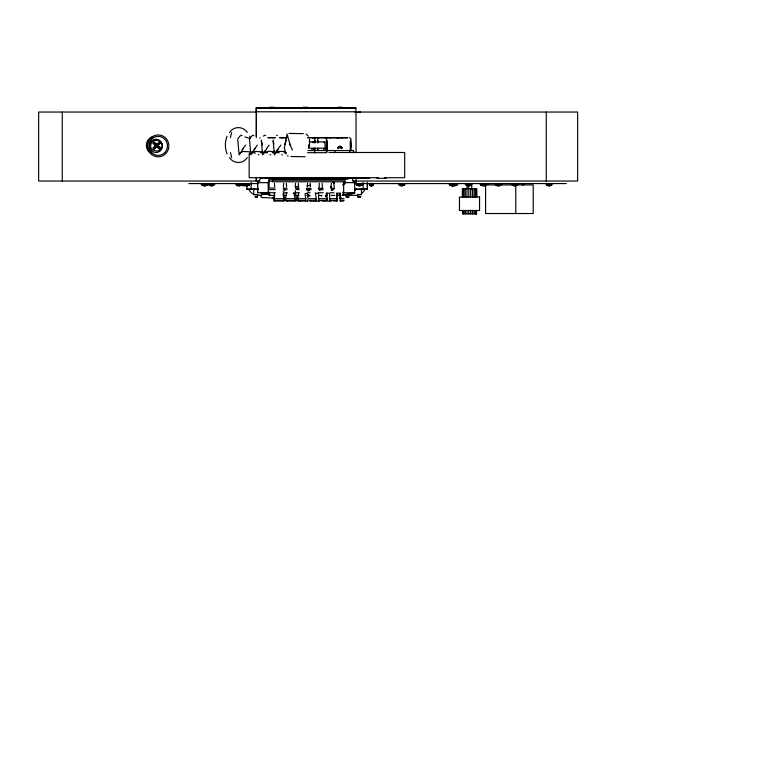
<?xml version="1.0" encoding="UTF-8"?>
<svg xmlns="http://www.w3.org/2000/svg" width="773" height="773" viewBox="0 0 773 773"><rect width="100%" height="100%" fill="white"/><g stroke="black" fill="none" stroke-linecap="round" stroke-linejoin="round"><path stroke-width="1.16" d="M203.772 184.679L203.772 185.723L201.908 184.969L204.526 185.733L206.42 184.689L207.164 185.047L205.347 185.733L206.98 185.133M202.884 185.124L204.526 185.723L204.526 184.679M205.28 185.733L205.28 184.679M210.778 184.679L210.778 185.723L208.884 184.67M213.986 185.133C212.72 184.65 213.725 187.056 208.903 184.689M209.889 185.124L211.522 185.723L211.522 184.679M212.275 185.733L212.275 184.679M236.258 184.96L238.132 184.679C238.741 187.453 233.349 183.742 239.244 185.704C241.35 183.481 242.422 186.564 244.645 185.105M237.011 184.979L236.258 184.679M240.558 185.124L238.944 185.713L238.876 184.67M241.514 184.679L239.63 185.733L239.63 184.679L241.514 184.679L242.78 185.694M246.046 184.679L246.046 185.723L244.171 184.969L246.8 185.733L249.418 184.969M243.959 184.65C243.253 186.177 247.476 185.858 246.79 184.679M247.544 185.733L247.544 184.679M269.11 177.722L269.11 188.071L275.111 188.11M274.589 193.202L273.487 198.69L274.106 201.067L283.971 201.067L284.59 198.69L283.488 193.202M293.276 193.202L295.479 193.202L296.494 198.69L295.933 201.067L285.875 201.067L285.314 198.69L286.57 193.202M294.465 201.067L295.044 198.69A37.616 34.215 -89.8 0 1 294.098 193.637L294.049 193.202M305.354 201.067L305.837 198.69A37.616 28.466 -89.9 0 1 305.045 193.637L307.248 193.202L308.098 198.69L307.635 201.067M315.867 201.067L316.215 198.69A37.616 20.446 -89.9 0 1 315.645 193.637L315.616 193.202M321.742 201.067L326.438 201.067L326.621 198.69A37.616 10.793 -89.9 0 1 326.322 193.637L326.312 193.202M336.844 200.371L336.786 193.202L336.835 201.067L336.844 200.371L332.892 200.371M360.112 184.679L360.112 185.733L361.996 185.047L361.252 184.689L359.358 185.733L356.73 184.689L358.604 184.679L358.537 185.723L356.72 184.67M357.715 185.124L359.348 185.723L359.358 184.679M399.226 184.969L401.09 184.679C401.747 187.549 396.346 183.491 401.921 185.733C405.554 183.597 403.496 186.95 402.598 184.679M399.979 184.989L399.226 184.689M400.201 185.124L401.844 185.723L401.844 184.679M451.548 184.679L451.548 185.723L449.673 184.969L452.302 185.733L454.833 185.143M454.746 185.133L453.046 185.733L453.046 184.679C448.437 183.79 452.563 186.776 454.08 185.143M456.215 185.047C458.486 184.766 451.857 186.641 450.804 184.689M453.973 185.124L452.369 185.713L452.292 184.679M451.983 185.124L453.944 185.723L453.944 184.679M457.104 185.047L454.843 185.733L454.843 184.679M467.781 184.679C467.076 187.056 464.718 183.394 468.38 185.723C474.419 183.191 468.747 187.791 469.279 184.679L471.172 184.689M482.883 184.679L482.883 185.723L480.642 184.969L483.782 185.733L486.942 184.689L486.053 185.047M481.821 185.124L483.782 185.723L483.782 184.679M486.942 185.047L484.681 185.733L484.681 184.679M497.609 184.679C498.083 187.771 492.739 182.94 498.363 185.733C504.073 183.124 498.749 187.597 499.107 184.679M496.72 185.124L498.353 185.723L498.353 184.679M514.19 184.679L514.19 185.723L512.315 184.969L514.944 185.733L516.828 184.689L517.581 185.047L515.765 185.733L517.398 185.133M513.301 185.124L514.934 185.723L514.934 184.679M515.688 185.733L515.688 184.679L517.581 184.689M551.69 185.133C547.97 186.873 554.357 183.568 549.603 185.713C543.622 183.394 548.975 187.607 548.482 184.679M547.593 185.124L549.236 185.723L549.236 184.679M549.99 185.733L549.99 184.679M246.877 184.641L246.925 189.385L258.385 189.385M251.157 189.385L251.177 182.418M363.136 189.385L363.155 182.418M367.32 182.409L367.407 189.385L367.417 183.462M292.397 150.03L290.213 145.15L287.054 134.029L284.348 148.001L286.068 153.991M319.017 188.467L319.355 183.298M331.008 188.467L331.337 183.298M308.997 145.053L308.775 147.276M327.153 193.202L327.143 193.637A37.616 10.793 89.9 0 1 326.844 198.69L327.027 201.067L331.743 201.067M283.372 186.737L283.672 183.298M295.228 186.737L295.537 183.298M307.239 186.737L307.538 183.298M230.431 137.584L231.658 132.55M298.62 193.202L298.272 195.666M309.529 145.604L309.5 139.111M308.804 147.112L308.92 146.426A3.575 1.024 90 0 0 308.997 144.831M298.059 197.028L298.204 201.067M329.752 201.067L329.588 193.202L326.187 193.202M350.565 147.653L350.836 146.426A3.575 1.024 90 0 0 350.865 144.02L350.469 142.222L350.517 147.769M314.524 152.696L315.084 148.3M312.244 142.686L312.833 141.71L313.423 142.686M324.003 142.686L324.805 141.826L325.423 150.532M284.783 144.551L286.29 140.126M227.098 136.212C224.808 141.759 224.808 148.348 227.098 153.895M249.708 153.895L250.278 152.523M340.535 148.348L340.845 146.319L342.062 148.348L339.936 146.261L338.439 148.348L337.83 148.348L337.975 147.44L339.328 146.281L338.11 147.827M269.564 179.481L268.173 182.67L268.173 192.757M318.785 201.067L318.495 193.202L315.036 193.202M237.755 139.101L239.92 136.135L241.302 135.227L242.104 135.633M249.515 139.101L251.669 136.135L253.061 135.227L253.853 135.633M261.834 152.494L262.54 151.006M273.594 152.494L274.289 151.006M243.224 148.803L239.099 154.909L237.823 140.01M254.984 148.803L250.848 154.909L249.582 140.01M266.733 148.803L262.607 154.909L261.332 140.01M278.493 148.803L274.357 154.909L273.091 140.01M325.82 196.487L325.8 195.608M325.791 196.439L325.82 195.656M242.268 149.662L245.63 145.082M252.732 151.431L251.447 153.199L255.061 151.46L262.946 151.904M254.017 149.662L257.39 145.082M263.197 153.199L265.129 150.551M266.424 148.774L269.139 145.082M274.956 153.199L280.889 145.082M255.187 194.709L257.283 194.574M358.005 194.709L360.102 194.574M261.245 177.693L257.602 182.66L257.573 192.757L275.362 192.757M371.861 185.559L373.359 184.921L372.026 184.65L372.026 185.694L372.944 185.317M338.613 147.44L339.125 146.754M309.558 195.946L310.137 196.004M321.278 195.946L321.858 196.004M339.492 195.463L340.864 195.434M153.141 143.169L155.682 145.585L153.141 143.169L154.165 142.213L156.706 144.628L159.277 142.242L160.34 143.208C153.788 145.459 165.354 152.416 157.972 145.585M283.44 201.067L284.068 198.69A37.616 37.22 -89.6 0 1 283.034 193.637L283.623 193.202M156.706 144.628L159.325 142.242L160.34 143.208M229.523 132.55C233.581 125.97 243.224 125.97 247.283 132.55M247.283 157.557C243.205 164.166 233.63 164.098 229.523 157.566M156.948 144.628L154.233 142.213L153.209 143.169M523.099 185.143L522.461 185.047M155.682 145.585L153.122 147.962L154.146 148.928L156.948 146.541L159.315 148.957L160.33 148.001L159.248 148.957L156.706 146.541L154.146 148.928M157.731 145.595L160.291 143.208M155.933 145.575L153.209 147.962L154.223 148.928M245.099 185.095L244.123 185.675M254.684 194.709L257.853 194.709M357.503 194.709L360.672 194.709M244.568 185.105L243.418 185.694L242.22 185.114M372.47 185.105L371.562 185.675L372.267 185.452M372.634 185.105L371.32 185.704L371.32 184.65M239.736 153.18L243.302 151.46L251.196 151.904M354.478 190.255L355.222 190.042L354.594 190.071M354.179 190.11L355.058 190.052L354.507 190.409M263.429 136.135L264.81 135.227L265.612 135.633M289.054 133.42L303.316 133.652M305.209 156.764L291.006 156.504M267.284 108.491L270.753 107.254L268.531 107.737M300.446 108.491L303.924 107.254L301.75 107.756M334.835 108.491L338.303 107.254L334.719 108.462M206.207 185.124L204.526 185.723M213.203 185.124L211.522 185.723M241.331 185.124L239.63 185.733M248.481 185.124L246.79 185.723M361.039 185.124L359.348 185.723M361.812 185.133L360.112 185.733M403.525 185.124L401.844 185.723M404.298 185.133L402.598 185.733M470.216 185.124L468.525 185.723L466.892 185.124M470.989 185.133L469.279 185.733M500.034 185.124L498.353 185.723M500.817 185.133L499.107 185.733M516.625 185.124L514.934 185.723M550.917 185.124L549.236 185.723M267.168 108.462L268.009 107.998M300.339 108.462L301.18 107.998M268.869 108.51L271.883 107.302L274.763 107.756M302.04 108.51L305.509 107.263L309.074 108.539M336.419 108.51L339.434 107.302L342.313 107.756M455.954 185.124L453.944 185.723M456.882 185.133L454.843 185.733M485.792 185.124L483.782 185.723M486.719 185.133L484.681 185.733M372.692 185.462L371.9 185.684L371.852 184.65M310.582 185.172L307.152 186.08M372.035 185.675L372.77 185.452M346.372 194.438L350.903 192.757M347.077 194.438L351.638 192.757M347.676 194.438L352.353 192.757M348.314 194.438L353.058 192.757M348.652 194.438L353.435 192.757M349.357 194.438L354.169 192.757M350.13 194.11L354.005 192.757M342.661 194.438L349.802 194.438L354.691 192.757L343.125 192.757M349.821 194.438L354.701 192.757M264.704 152.126L269.526 151.228L274.705 151.904M276.454 152.126L278.57 151.46L284.358 151.45M341.453 147.643L342.062 147.643M337.83 147.798L338.439 147.759M270.048 107.737L270.743 107.534M303.219 107.737L303.915 107.534M337.598 107.737L339.898 107.234L343.463 108.539M314.282 137.758L314.012 137.778A2.416 2.126 90 0 1 314.862 137.99M333.55 182.109L332.931 181.549L334.197 182.853M333.55 182.003L332.931 182.022L334.429 183.23M339.753 146.319L341.279 147.44M370.74 185.704L370.953 184.66L369.446 184.66L369.977 184.94M372.876 184.979L373.359 184.921M242.104 185.018L240.77 185.037M369.726 185.066L370.238 185.114M325.906 137.758L325.771 137.778A2.416 2.126 90 0 1 326.621 137.99M371.726 185.675L370.547 185.481L371.436 185.704M207.164 185.047L206.42 185.047M214.169 185.047L213.416 185.047M249.437 185.047L248.684 185.047M361.996 185.047L361.252 185.047M404.482 185.047L403.738 185.047M471.172 185.047L470.419 185.047M501.001 185.047L500.247 185.047M517.581 185.047L516.828 185.047M551.874 185.047L551.13 185.047M371.639 185.675L371.03 185.646M202.661 184.989L201.908 184.969L203.772 185.723M209.657 184.989L208.903 184.969M244.925 184.989L244.171 184.969M357.493 184.989L356.73 184.969M450.427 184.989L449.673 184.969M466.66 184.989L465.906 184.969M496.488 184.989L495.735 184.969M513.069 184.989L512.315 184.969M547.371 184.989L546.975 184.94M451.703 184.989L451.229 184.94M481.54 184.989L480.642 184.969M271.642 107.283L275.903 108.539M304.813 107.283L307.934 107.756M273.7 197.762L272.908 197.859L273.7 197.965M285.411 197.762L284.619 197.859L285.411 197.965M238.876 185.713L237.243 185.124M452.292 185.723L450.659 185.124M354.855 189.143L356.324 189.056L355.445 189.095M274.048 197.782L273.835 197.927M285.759 197.782L285.546 197.927M340.42 197.782L339.762 197.849L340.748 197.936M340.864 197.743L339.279 197.859L340.864 197.975M243.176 183.578L242.616 183.578L246.887 183.597M256.269 196.796C251.573 196.951 260.974 196.738 256.269 196.912M240.355 183.568L245.746 183.568M368.257 183.568L374.451 183.539M449.345 183.568L448.118 183.578L452.736 183.597L448.939 183.578L449.635 183.588M327.085 178.399L345.773 178.399M205.715 183.597L208.855 183.578L200.352 183.578L204.584 183.568M212.72 183.597L215.851 183.578L208.604 183.597L211.58 183.568M240.074 183.597L241.099 183.588L240.036 183.559M400.801 183.568L397.66 183.578L400.839 183.597M497.31 183.568L494.179 183.578L497.348 183.597M499.551 183.597L502.682 183.578L498.45 183.597M516.132 183.597L519.263 183.578L515.031 183.597M548.192 183.568L545.062 183.578L553.565 183.578L549.294 183.568M363.078 189.047L365.271 189.047M363.078 189.385L365.271 189.375M256.134 107.882L355.87 107.882M286.261 108.114L289.16 108.114M293.585 108.114L294.445 108.114M311.722 108.114L312.901 108.114M313.094 108.114L314.176 108.114M326.776 108.114L327.945 108.114M256.559 112.046L38.65 112.046L38.65 181.037L259.97 181.037M355.145 112.046L577.634 112.046L577.634 181.037L352.604 181.037M268.057 137.565L275.13 137.555M279.642 137.555L286.88 137.555M307.828 137.555L347.705 137.758L307.828 137.758M274.115 137.758L273.265 137.555M312.611 137.778L313.142 137.555M268.057 137.758L275.13 137.758M279.642 137.758L286.88 137.758M309.355 141.913L324.921 141.913M308.272 148.184L326.235 148.184M307.915 150.532L353.406 150.532L354.053 152.687M328.911 152.484L404.694 152.484L404.694 177.722L384.635 177.722M260.482 152.696L267.506 152.696M272.212 152.696L279.256 152.696M283.962 152.696L286.31 152.696M307.47 152.696L326.225 152.696L326.882 150.532L326.998 140.502L326.882 152.696M350.7 177.722L352.343 177.722L352.343 178.302M353.106 177.722L355.049 177.722L355.029 178.302M378.47 177.722L356.382 177.722L356.382 178.302M301.344 178.022L262.24 177.722M313.278 178.012L327.607 178.003M341.821 177.916L346.024 177.916M269.7 178.244L369.098 178.302L369.098 177.722M341.821 178.041L346.024 178.041M376.924 178.302L386.104 178.302M347.038 178.399L359.126 178.399M269.7 179.22L347.918 179.22M272.251 180.206L345.357 180.206M269.11 181.085L272.714 181.085M272.251 181.781L345.357 181.771M343.096 184.641A2.232 2.232 0 0 0 344.652 182.099L345 182.099M268.646 182.66L257.602 182.66L257.631 192.757M343.193 182.66L354.807 182.612L352.498 179.471M238.934 183.559L234.702 183.578L238.973 183.597M188.902 183.568L258.288 183.568M354.334 183.568L566.232 183.568M488.275 184.921L496.16 184.921M501.996 184.921L512.286 184.921M517.485 184.921L533.225 184.921L533.225 213.532L485.599 213.532L485.599 184.921M462.351 188.612L476.641 188.612L476.641 197.028L476.583 188.612M246.925 189.047L258.385 189.047M354.652 189.047L367.359 189.047L366.47 189.047M354.652 189.385L367.359 189.385L366.46 189.375M269.11 189.665L275.111 189.665M283.507 189.665L287.112 189.665M296.706 189.665L299.103 189.665M306.301 189.665L311.104 189.665M319.5 189.665L323.095 189.665M331.491 189.665L333.897 189.665M283.749 192.757L287.343 192.757M294.532 192.757L299.325 192.757M307.712 192.757L310.108 192.757M318.495 192.757L323.288 192.757M330.486 192.757L334.081 192.757M336.786 193.202L340.265 193.202L340.207 201.067L343.541 201.067M262.443 194.448L269.99 194.448M257.796 195.298L261.39 195.298M306.91 195.298L309.306 195.298M336.864 195.298L339.26 195.298M342.854 195.298L356.024 195.298A9.537 9.537 0 0 0 357.773 195.144M274.396 195.434L268.927 195.434L268.927 192.071M283.614 195.434L286 195.434M295.508 195.434L299.083 195.434M307.403 195.434L309.789 195.434M319.297 195.434L321.684 195.434M325.249 195.434L327.626 195.434M331.192 195.434L334.767 195.434M337.144 195.434L340.709 195.434M273.507 198.69L284.57 198.69M285.266 198.69L295.044 198.69M296.001 198.69L296.542 198.69M297.296 198.69L305.837 198.69M309.142 198.69L316.215 198.69M319.104 198.69L320.351 198.69M321.133 198.69L326.621 198.69M326.844 198.69L327.539 198.69M329.916 198.69L332.342 198.69M332.892 198.69L336.844 198.69M344.149 198.69L340.275 198.69L340.265 193.202M273.507 200.371L284.57 200.371M285.266 200.371L295.044 200.371M296.001 200.371L296.542 200.371M305.837 200.371L297.344 200.371M309.142 200.371L316.205 200.371M319.104 200.371L320.351 200.371M321.133 200.371L326.621 200.371M326.844 200.371L327.539 200.371M329.916 200.371L332.342 200.371M344.149 200.371L340.275 200.371L340.294 201.067M297.905 201.067L307.934 201.067M309.751 201.067L319.742 201.067M333.501 201.067L336.835 201.067M476.458 213.86L476.458 210.488L476.516 213.86L462.486 213.86L462.544 210.488M301.402 177.877L260.192 177.722M313.326 177.906L327.626 177.945M283.507 188.168L287.112 188.197M296.706 188.264L299.103 188.283M306.301 188.332L311.104 188.361M318.302 188.419L323.095 188.448M331.491 188.506L333.897 188.525M347.492 196.815C350.488 196.922 344.256 196.786 347.251 196.893M261.921 197.502L273.884 198.101M482.883 185.723L480.922 185.133M453.046 185.723L451.026 185.143M243.369 185.694L243.418 184.65M548.482 185.723L546.801 185.143M514.19 185.723L512.557 185.133M497.609 185.723L495.966 185.133M467.781 185.723L466.138 185.133M451.548 185.723L449.905 185.133M401.09 185.723L399.457 185.133M358.604 185.723L356.971 185.133M246.046 185.723L244.413 185.133M238.132 185.723L236.49 185.124M210.778 185.723L209.261 184.94M336.69 137.758L337.183 137.778M325.423 137.778L324.892 137.555M313.181 137.758L313.674 137.778M370.953 185.704L369.465 185.018M277.362 135.633L276.57 135.227M281.71 154.532L282.454 154.909M269.951 154.532L270.705 154.909M258.201 154.532L258.945 154.909M370.847 185.694L369.542 185.114M287.363 155.885L288.116 156.127M334.361 183.211L332.931 182.109M369.832 184.998L370.18 185.462M340.535 146.261L341.898 147.44M250.152 138.493L244.944 136.985M343.956 107.776L341.492 107.244L345.096 108.549M252.336 152.136L255.361 153.18M260.916 192.767L265.477 194.448M260.762 192.767L265.294 194.448M261.535 192.767L265.989 194.448M370.721 185.481L370.074 185.114L371.494 185.704L371.484 184.65M262.318 192.767L266.695 194.448M263.091 192.767L267.39 194.448M264.26 192.767L268.492 194.448M265.004 192.767L269.12 194.448M310.872 108.52L307.103 107.244L310.717 108.549M277.7 108.52L273.942 107.244L277.546 108.549M306.195 134.029L308.263 136.116M241.669 185.114L242.886 185.704L242.886 184.66M274.637 201.067L274.009 198.69M286.764 200.371L287.343 201.067M297.808 197.936L297.634 197.733A0.986 0.986 0 0 1 297.818 196.506M300.011 200.371L300.484 201.067M332.139 189.578C328.544 190.419 336.41 191.134 330.4 186.747M313.297 200.371L313.635 201.067M310.398 200.371L310.717 201.067M250.278 137.584L249.708 136.212M231.658 157.566L230.431 152.523M273.198 141.362L273.98 144.039M261.438 141.362L262.491 144.938M289.894 143.942L290.213 145.15M323.549 200.371L323.713 201.067M333.897 183.298L334.236 188.467M322.119 183.298L322.457 188.467M310.137 183.298L310.437 186.737M298.301 183.298L298.6 186.737M286.281 183.298L286.58 186.737M274.405 183.298L274.705 186.737M295.228 190.197L295.344 191.917M370.789 184.66L370.789 185.704M546.25 112.046L546.25 181.037M515.775 184.921L515.775 213.532M476.216 188.612L476.216 197.028M476.1 210.488L476.1 213.86M475.917 210.488L475.917 213.86M475.337 188.612L475.337 197.028M475.231 210.488L475.231 213.86M474.052 188.612L474.052 197.028M473.975 210.488L473.975 213.86M472.458 188.612L472.458 197.028M472.409 210.488L472.409 213.86M471.752 184.409L471.752 189.114M470.67 188.612L470.67 197.028M470.651 210.488L470.651 213.86M468.796 188.612L468.796 197.028M468.805 210.488L468.805 213.86M468.544 185.588L468.544 189.114M467.018 185.588L466.969 197.028M467.018 210.488L467.018 213.86M465.394 210.488L465.394 213.86M465.317 188.612L465.317 197.028M463.945 188.612L463.945 197.028M464.051 210.488L464.051 213.86M462.959 188.612L462.959 197.028M463.075 210.488L463.075 213.86M462.418 188.612L462.351 197.028M368.818 177.722L368.818 178.302M363.774 177.722L363.774 178.302M361.464 188.612L361.464 194.709M360.286 112.046L360.286 112.549M360.054 112.046L360.054 112.549M359.387 112.046L359.387 112.549M358.314 112.046L358.314 112.549M356.923 112.046L356.923 112.549M356.208 181.037L356.208 183.568M356.044 112.046L356.044 152.494M356.131 178.302L356.131 177.722L355.203 177.722L355.203 178.302M356.044 178.66L356.044 181.037M355.3 112.046L355.3 112.549M354.71 182.66L354.662 192.757M354.053 177.722L354.053 178.302M353.406 150.532L353.406 152.687M352.063 177.722L352.063 178.302M351 150.532L351 139.43A1.401 1.237 90 0 0 350.865 138.802L350.13 137.99A2.416 2.126 90 0 0 349.241 137.758M350.488 150.532L350.488 140.502L350.324 150.532M350.198 178.302L350.198 177.722L349.27 177.722L349.27 178.302M349.773 150.532L349.773 152.687M348.468 178.302L348.208 177.722L348.208 178.302M347.966 178.302L347.966 177.722L347.038 177.722L347.038 178.302M346.874 178.302L346.874 177.722L249.177 177.722L249.177 153.682M345.889 177.722L345.889 178.302M343.666 182.66L343.666 192.757M343.241 195.115L343.241 195.714M343.086 192.071L343.096 195.434M335.038 150.532L335.038 152.687M326.448 150.532L326.448 139.43A1.401 0.667 90 0 1 326.515 138.802L326.911 138A2.377 1.131 90 0 1 327.269 137.778M323.752 148.339L323.752 150.532M318.022 140.512L318.022 142.734M318.022 148.3L318.022 150.532M317.626 142.763L317.626 139.43A1.401 1.237 90 0 1 317.761 138.802L318.505 138A2.377 2.087 90 0 1 319.152 137.778M317.626 148.31L317.626 150.532M315.249 142.734L315.249 140.512L315.084 142.734M315.249 148.3L315.249 150.532M314.688 142.763L314.688 139.43A1.401 0.667 90 0 1 314.766 138.802L315.162 138A2.377 1.131 90 0 1 315.51 137.778M314.688 148.31L314.688 150.532M313.664 148.339L313.664 150.532M312.002 148.339L312.002 150.532M308.388 194.767L308.388 196.216M285.865 137.555L284.879 137.555M282.106 137.565L281.159 137.555M270.347 137.565L269.41 137.555M256.394 108.123L256.394 111.785M256.433 112.046L256.365 137.024M256.433 177.471L256.365 181.037M256.278 112.046L256.278 137.024M256.278 177.471L256.278 181.037M253.728 188.612L253.728 194.709M62.255 112.046L62.255 181.037M296.136 188.68A1.362 1.353 -66.7 0 0 298.02 188.689A1.275 1.256 -66.7 0 0 298.03 186.853A1.362 1.353 -66.7 0 0 296.107 186.892A1.362 1.353 -66.7 0 0 296.136 188.825M283.16 188.38A1.43 1.353 -80.2 0 1 284.86 189.743A1.43 1.353 -80.2 0 1 283.14 191.134M262.665 197.511A1.43 1.43 0 0 1 260.887 196.303A1.43 1.43 0 0 1 262.318 194.699M345 182.061A2.58 2.58 0 0 1 342.768 184.94M341.241 137.758A2.416 1.15 90 0 1 341.714 137.99M317.732 137.758A2.416 1.15 90 0 1 318.205 137.99M329.482 137.758A2.416 1.15 90 0 1 329.965 137.99M337.492 137.758A2.416 2.126 90 0 1 338.371 137.99M259.728 138A2.377 2.087 90 0 1 260.153 137.826M282.474 137.758A2.416 1.15 90 0 1 282.947 137.99M274.773 195.337A37.616 37.22 89.5 0 1 274.425 197.028M364.527 190.081A9.537 9.537 0 0 1 361.735 193.405M254.385 194.67A9.537 9.537 0 0 1 249.293 190.081M150.841 153.334A9.141 8.909 -90 0 1 152.986 136.579M151.576 153.334A9.141 8.909 -90 0 1 151.576 137.497M468.525 184.679L468.525 185.723L468.535 184.689M319.056 189.404C319.916 192.371 321.288 187.346 319.056 189.404M150.783 144.242C148.774 151.093 160.175 153.837 161.924 147.112C163.934 140.261 152.532 137.526 150.783 144.242M345.995 196.825L348.952 196.854L345.995 196.825M357.715 196.825L360.672 196.854L357.715 196.825M255.38 196.825L257.37 196.854L255.38 196.825M358.189 196.825L360.189 196.854L358.189 196.825M251.119 183.578L247.988 183.597L251.119 183.578M355.319 183.578L358.343 183.597L355.319 183.578M363.677 183.578L360.547 183.597L363.677 183.578M406.173 183.578L403.033 183.597L406.173 183.578M464.496 183.578L467.52 183.597L464.496 183.578M472.854 183.578L469.723 183.597L472.854 183.578M510.905 183.578L513.929 183.597L510.905 183.578M524.896 183.578L521.765 183.597L524.896 183.578M459.123 183.578L455.374 183.597L459.123 183.578M478.941 183.578L482.574 183.597L478.941 183.578M488.961 183.578L485.212 183.597L488.961 183.578M355.87 108.123L256.134 108.123L256.134 111.785L355.87 111.785L355.87 108.123M479.55 197.028L459.452 197.028L459.452 210.488L479.55 210.488L479.55 197.028M309.403 189.491L309.239 189.279A1.092 1.082 0 0 0 307.741 189.269A0.986 0.986 0 0 0 307.567 190.487L307.731 190.699A1.092 1.082 0 0 0 309.229 190.709A0.986 0.986 0 0 0 309.413 189.491M149.72 147.614L149.498 145.894A6.667 6.493 -90 0 1 158.736 139.855A6.667 6.493 -90 0 1 160.166 150.996A6.667 6.493 -90 0 1 149.72 147.614M164.775 152.629A9.527 9.276 -90 0 0 160.61 136.695A9.527 9.276 -90 0 0 149.257 148.358A9.527 9.276 -90 0 0 164.775 152.629M148.967 140.415A10.957 10.677 90 0 0 158.214 156.851A10.957 10.677 90 0 0 167.461 140.415A10.957 10.677 90 0 0 148.967 140.415"/></g></svg>
